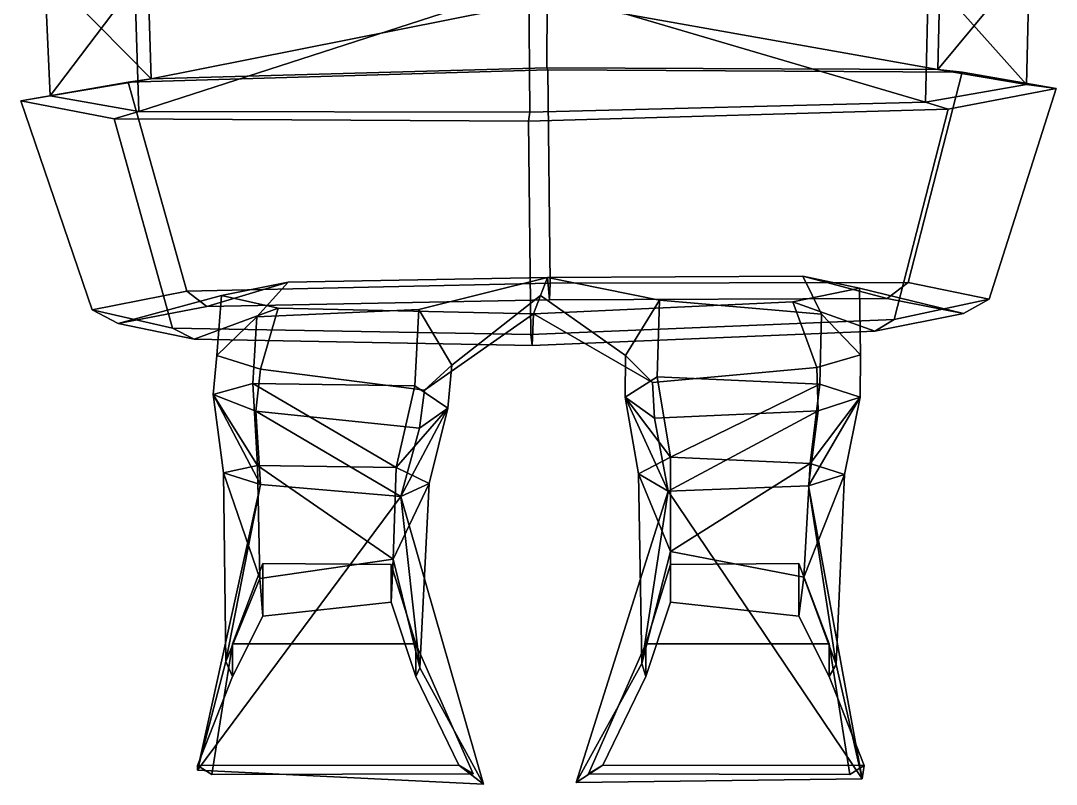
# Model space of a CAD drawing. Extents: x -213 to 206, y -156 to 385.
# Drawn here: x -133 to 133.2, y -155.5 to 40.7 of the extents above; entities that cross this region are included whole.
import ezdxf

# ---------------------------------------------------------------- set-up
doc = ezdxf.new("R2010")
doc.units = 0

msp = doc.modelspace()

# ---------------------------------------------------------------- linework, layer by layer
for points in [[(102.742165, 28.162567, 73.117523), (103.512611, 60.991516, 84.790001), (2.285767, 46.140427, 116.880417)], [(102.742165, 28.162567, 73.117523), (126.331467, 56.623138, -1.442248), (103.512611, 60.991516, 84.790001)], [(-99.492981, 25.762268, 77.438072), (-100.542885, 58.569611, 89.149437), (-126.9132, 53.617416, 3.968066)], [(-99.492981, 25.762268, 77.438072), (2.285767, 46.140427, 116.880417), (-100.542885, 58.569611, 89.149437)], [(125.567078, 24.363998, -2.584797), (100.317963, 52.607361, -69.402252), (126.331467, 56.623138, -1.442248)], [(102.742165, 28.162567, 73.117523), (125.567078, 24.363998, -2.584797), (126.331467, 56.623138, -1.442248)], [(-99.492981, 25.762268, 77.438072), (-126.9132, 53.617416, 3.968066), (-125.433189, 21.384903, 2.777568)], [(-125.433189, 21.384903, 2.777568), (-126.9132, 53.617416, 3.968066), (-103.737534, 50.185455, -65.042816)], [(99.540321, 19.759521, -81.422066), (-2.4252, 49.866394, -101.559479), (100.317963, 52.607361, -69.402252)], [(125.567078, 24.363998, -2.584797), (99.540321, 19.759521, -81.422066), (100.317963, 52.607361, -69.402252)], [(-125.433189, 21.384903, 2.777568), (-103.737534, 50.185455, -65.042816), (-102.694824, 17.359222, -77.101517)], [(-102.694824, 17.359222, -77.101517), (-103.737534, 50.185455, -65.042816), (-2.4252, 49.866394, -101.559479)], [(-102.694824, 17.359222, -77.101517), (-2.4252, 49.866394, -101.559479), (-2.145854, 17.194168, -109.422394)], [(99.540321, 19.759521, -81.422066), (-2.145854, 17.194168, -109.422394), (-2.4252, 49.866394, -101.559479)], [(-99.492981, 25.762268, 77.438072), (2.248369, 28.655014, 105.415771), (2.285767, 46.140427, 116.880417)], [(102.742165, 28.162567, 73.117523), (2.285767, 46.140427, 116.880417), (2.248369, 28.655014, 105.415771)], [(2.516669, 28.141815, 117.689201), (2.248369, 28.655014, 105.415771), (-99.492981, 25.762268, 77.438072), (-105.404984, 24.973984, 85.924751)], [(3.108598, -26.763802, 114.892937), (2.516669, 28.141815, 117.689201), (-105.404984, 24.973984, 85.924751), (-90.375206, -28.797241, 82.868858)], [(2.516669, 28.141815, 117.689201), (109.028214, 27.519073, 81.343605), (102.742165, 28.162567, 73.117523), (2.248369, 28.655014, 105.415771)], [(3.108598, -26.763802, 114.892937), (95.161537, -26.595131, 78.905052), (109.028214, 27.519073, 81.343605), (2.516669, 28.141815, 117.689201)], [(109.028214, 27.519073, 81.343605), (95.161537, -26.595131, 78.905052), (115.957603, -30.873337, -5.173793), (133.203506, 23.280975, -2.807437)], [(133.203506, 23.280975, -2.807437), (125.567078, 24.363998, -2.584797), (102.742165, 28.162567, 73.117523), (109.028214, 27.519073, 81.343605)], [(-133.044327, 20.120911, 2.880677), (-105.404984, 24.973984, 85.924751), (-99.492981, 25.762268, 77.438072), (-125.433189, 21.384903, 2.777568)], [(-105.404984, 24.973984, 85.924751), (-133.044327, 20.120911, 2.880677), (-114.635323, -33.610214, -0.24741), (-90.375206, -28.797241, 82.868858)], [(105.410126, 18.023636, -93.286125), (99.540321, 19.759521, -81.422066), (125.567078, 24.363998, -2.584797), (133.203506, 23.280975, -2.807437)], [(-109.023071, 15.478561, -88.704979), (-133.044327, 20.120911, 2.880677), (-125.433189, 21.384903, 2.777568), (-102.694824, 17.359222, -77.101517)], [(115.957603, -30.873337, -5.173793), (91.543449, -36.090561, -95.724678), (105.410126, 18.023636, -93.286125), (133.203506, 23.280975, -2.807437)], [(-114.635323, -33.610214, -0.24741), (-133.044327, 20.120911, 2.880677), (-109.023071, 15.478561, -88.704979), (-93.993294, -38.292664, -91.760872)], [(105.410126, 18.023636, -93.286125), (-2.510724, 14.949127, -125.046875), (-2.145854, 17.194168, -109.422394), (99.540321, 19.759521, -81.422066)], [(-109.023071, 15.478561, -88.704979), (-102.694824, 17.359222, -77.101517), (-2.145854, 17.194168, -109.422394), (-2.510724, 14.949127, -125.046875)], [(91.543449, -36.090561, -95.724678), (-1.920539, -39.962448, -127.842392), (-2.510724, 14.949127, -125.046875), (105.410126, 18.023636, -93.286125)], [(-93.993294, -38.292664, -91.760872), (-109.023071, 15.478561, -88.704979), (-2.510724, 14.949127, -125.046875), (-1.920539, -39.962448, -127.842392)], [(-85.207703, -32.751617, 74.158119), (-107.96759, -37.091225, -0.57033), (-81.398491, -29.929451, -0.790894), (-64.287521, -26.493759, 58.590614)], [(2.891775, -31.025436, 102.376335), (-85.207703, -32.751617, 74.158119), (-64.287521, -26.493759, 58.590614), (2.379158, -25.269615, 81.57959)], [(-64.287521, -26.493759, 58.590614), (-81.398491, -29.929451, -0.790894), (-82.594963, -45.318642, -1.840693), (-72.327141, -35.373047, 37.94001)], [(2.379158, -25.269615, 81.57959), (-64.287521, -26.493759, 58.590614), (-72.327141, -35.373047, 37.94001), (-30.686699, -33.475845, 60.752804)], [(0.627534, -29.866638, -2.963951), (2.379158, -25.269615, 81.57959), (-30.686699, -33.475845, 60.752804), (-22.244925, -47.815697, -0.874828)], [(22.421413, -45.327736, -3.107666), (31.157173, -31.112625, 58.540298), (2.379158, -25.269615, 81.57959), (0.627534, -29.866638, -2.963951)], [(2.379158, -25.269615, 81.57959), (31.157173, -31.112625, 58.540298), (72.804222, -34.709488, 35.774105), (68.013603, -24.9235, 55.764137)], [(2.891775, -31.025436, 102.376335), (2.379158, -25.269615, 81.57959), (68.013603, -24.9235, 55.764137), (89.722038, -30.6754, 70.420921)], [(3.108598, -26.763802, 114.892937), (2.891775, -31.025436, 102.376335), (89.722038, -30.6754, 70.420921), (95.161537, -26.595131, 78.905052)], [(68.013603, -24.9235, 55.764137), (72.804222, -34.709488, 35.774105), (82.858788, -45.187042, -3.99416), (82.649918, -27.982384, -4.295622)], [(89.722038, -30.6754, 70.420921), (68.013603, -24.9235, 55.764137), (82.649918, -27.982384, -4.295622), (109.366615, -34.511719, -5.213454)], [(95.161537, -26.595131, 78.905052), (89.722038, -30.6754, 70.420921), (109.366615, -34.511719, -5.213454), (115.957603, -30.873337, -5.173793)], [(-90.375206, -28.797241, 82.868858), (-114.635323, -33.610214, -0.24741), (-107.96759, -37.091225, -0.57033), (-85.207703, -32.751617, 74.158119)], [(3.108598, -26.763802, 114.892937), (-90.375206, -28.797241, 82.868858), (-85.207703, -32.751617, 74.158119), (2.891775, -31.025436, 102.376335)], [(82.649918, -27.982384, -4.295622), (82.858788, -45.187042, -3.99416), (71.667343, -48.432007, -46.500389), (65.483566, -31.563423, -66.35025)], [(109.366615, -34.511719, -5.213454), (82.649918, -27.982384, -4.295622), (65.483566, -31.563423, -66.35025), (86.520195, -39.07843, -84.118668)], [(-107.96759, -37.091225, -0.57033), (-88.409546, -41.154648, -80.38147), (-66.817558, -33.133682, -63.523769), (-81.398491, -29.929451, -0.790894)], [(-81.398491, -29.929451, -0.790894), (-66.817558, -33.133682, -63.523769), (-71.390915, -48.857956, -44.302921), (-82.594963, -45.318642, -1.840693)], [(-1.194283, -34.647881, -90.895447), (0.627534, -29.866638, -2.963951), (-22.244925, -47.815697, -0.874828), (-29.246355, -54.221855, -65.774788)], [(86.520195, -39.07843, -84.118668), (65.483566, -31.563423, -66.35025), (-1.194283, -34.647881, -90.895447), (-1.558789, -42.705658, -112.433693)], [(22.421413, -45.327736, -3.107666), (0.627534, -29.866638, -2.963951), (-1.194283, -34.647881, -90.895447), (29.408125, -52.224197, -68.035851)], [(65.483566, -31.563423, -66.35025), (71.667343, -48.432007, -46.500389), (29.408125, -52.224197, -68.035851), (-1.194283, -34.647881, -90.895447)], [(30.584528, -50.803833, 22.894737), (31.157173, -31.112625, 58.540298), (22.421413, -45.327736, -3.107666), (22.367664, -55.994888, -3.6348)], [(30.584528, -50.803833, 22.894737), (72.42437, -52.662399, 12.827454), (72.804222, -34.709488, 35.774105), (31.157173, -31.112625, 58.540298)], [(115.957603, -30.873337, -5.173793), (109.366615, -34.511719, -5.213454), (86.520195, -39.07843, -84.118668), (91.543449, -36.090561, -95.724678)], [(-114.635323, -33.610214, -0.24741), (-93.993294, -38.292664, -91.760872), (-88.409546, -41.154648, -80.38147), (-107.96759, -37.091225, -0.57033)], [(-88.409546, -41.154648, -80.38147), (-1.558789, -42.705658, -112.433693), (-1.194283, -34.647881, -90.895447), (-66.817558, -33.133682, -63.523769)], [(-31.700169, -53.082207, 25.538498), (-30.686699, -33.475845, 60.752804), (-72.327141, -35.373047, 37.94001), (-73.364532, -52.513802, 14.829519)], [(-66.817558, -33.133682, -63.523769), (-1.194283, -34.647881, -90.895447), (-29.246355, -54.221855, -65.774788), (-71.390915, -48.857956, -44.302921)], [(-31.700169, -53.082207, 25.538498), (-23.232014, -58.886673, -0.853006), (-22.244925, -47.815697, -0.874828), (-30.686699, -33.475845, 60.752804)], [(-73.364532, -52.513802, 14.829519), (-72.327141, -35.373047, 37.94001), (-82.594963, -45.318642, -1.840693), (-83.556458, -55.318199, -2.571145)], [(91.543449, -36.090561, -95.724678), (86.520195, -39.07843, -84.118668), (-1.558789, -42.705658, -112.433693), (-1.920539, -39.962448, -127.842392)], [(72.42437, -52.662399, 12.827454), (82.807678, -55.998322, -4.420178), (82.858788, -45.187042, -3.99416), (72.804222, -34.709488, 35.774105)], [(-93.993294, -38.292664, -91.760872), (-1.920539, -39.962448, -127.842392), (-1.558789, -42.705658, -112.433693), (-88.409546, -41.154648, -80.38147)], [(82.807678, -55.998322, -4.420178), (71.99675, -59.556778, -22.540359), (71.667343, -48.432007, -46.500389), (82.858788, -45.187042, -3.99416)], [(-83.556458, -55.318199, -2.571145), (-82.594963, -45.318642, -1.840693), (-71.390915, -48.857956, -44.302921), (-72.583153, -59.603188, -20.516787)], [(-23.232014, -58.886673, -0.853006), (-30.498047, -63.988953, -28.840433), (-29.246355, -54.221855, -65.774788), (-22.244925, -47.815697, -0.874828)], [(22.367664, -55.994888, -3.6348), (22.421413, -45.327736, -3.107666), (29.408125, -52.224197, -68.035851), (29.926657, -61.410576, -31.517279)], [(-72.583153, -59.603188, -20.516787), (-71.390915, -48.857956, -44.302921), (-29.246355, -54.221855, -65.774788), (-30.498047, -63.988953, -28.840433)], [(71.99675, -59.556778, -22.540359), (29.926657, -61.410576, -31.517279), (29.408125, -52.224197, -68.035851), (71.667343, -48.432007, -46.500389)], [(-72.207687, -73.634026, 30.560362), (-73.364532, -52.513802, 14.829519), (-83.556458, -55.318199, -2.571145)], [(-36.5103, -74.145668, 40.307018), (-31.700169, -53.082207, 25.538498), (-73.364532, -52.513802, 14.829519)], [(-36.5103, -74.145668, 40.307018), (-73.364532, -52.513802, 14.829519), (-72.207687, -73.634026, 30.560362)], [(-36.5103, -74.145668, 40.307018), (-23.232014, -58.886673, -0.853006), (-31.700169, -53.082207, 25.538498)], [(34.029808, -71.430351, 37.635666), (30.584528, -50.803833, 22.894737), (22.367664, -55.994888, -3.6348)], [(34.029808, -71.430351, 37.635666), (72.42437, -52.662399, 12.827454), (30.584528, -50.803833, 22.894737)], [(34.029808, -71.430351, 37.635666), (69.889534, -73.082855, 28.440248), (72.42437, -52.662399, 12.827454)], [(69.889534, -73.082855, 28.440248), (82.807678, -55.998322, -4.420178), (72.42437, -52.662399, 12.827454)], [(-72.207687, -73.634026, 30.560362), (-83.556458, -55.318199, -2.571145), (-80.889069, -75.514992, 14.610586)], [(-80.889069, -75.514992, 14.610586), (-83.556458, -55.318199, -2.571145), (-71.415817, -78.468185, -1.880869)], [(-71.415817, -78.468185, -1.880869), (-83.556458, -55.318199, -2.571145), (-72.583153, -59.603188, -20.516787)], [(34.029808, -71.430351, 37.635666), (22.367664, -55.994888, -3.6348), (25.825802, -75.702209, 13.307441)], [(33.427761, -80.210297, -12.276323), (22.367664, -55.994888, -3.6348), (29.926657, -61.410576, -31.517279)], [(25.825802, -75.702209, 13.307441), (22.367664, -55.994888, -3.6348), (33.427761, -80.210297, -12.276323)], [(69.498207, -78.789818, -4.002547), (71.99675, -59.556778, -22.540359), (82.807678, -55.998322, -4.420178)], [(78.778442, -75.873016, 12.628964), (69.498207, -78.789818, -4.002547), (82.807678, -55.998322, -4.420178)], [(69.889534, -73.082855, 28.440248), (78.778442, -75.873016, 12.628964), (82.807678, -55.998322, -4.420178)], [(-71.415817, -78.468185, -1.880869), (-72.583153, -59.603188, -20.516787), (-35.292042, -81.582848, -9.602566)], [(-35.292042, -81.582848, -9.602566), (-72.583153, -59.603188, -20.516787), (-30.498047, -63.988953, -28.840433)], [(-36.5103, -74.145668, 40.307018), (-28.016682, -78.184563, 16.10129), (-23.232014, -58.886673, -0.853006)], [(-35.292042, -81.582848, -9.602566), (-30.498047, -63.988953, -28.840433), (-23.232014, -58.886673, -0.853006)], [(-28.016682, -78.184563, 16.10129), (-35.292042, -81.582848, -9.602566), (-23.232014, -58.886673, -0.853006)], [(33.427761, -80.210297, -12.276323), (29.926657, -61.410576, -31.517279), (71.99675, -59.556778, -22.540359)], [(69.498207, -78.789818, -4.002547), (33.427761, -80.210297, -12.276323), (71.99675, -59.556778, -22.540359)], [(34.059521, -95.667236, 21.390184), (34.029808, -71.430351, 37.635666), (25.825802, -75.702209, 13.307441)], [(34.059521, -95.667236, 21.390184), (69.889534, -73.082855, 28.440248), (34.029808, -71.430351, 37.635666)], [(-71.575539, -102.614754, 11.94313), (-72.207687, -73.634026, 30.560362), (-80.889069, -75.514992, 14.610586)], [(-37.290447, -97.699379, 22.660387), (-36.5103, -74.145668, 40.307018), (-72.207687, -73.634026, 30.560362)], [(-71.575539, -102.614754, 11.94313), (-37.290447, -97.699379, 22.660387), (-72.207687, -73.634026, 30.560362)], [(-37.290447, -97.699379, 22.660387), (-28.016682, -78.184563, 16.10129), (-36.5103, -74.145668, 40.307018)], [(68.317482, -102.338799, 11.321651), (69.889534, -73.082855, 28.440248), (34.059521, -95.667236, 21.390184)], [(68.317482, -102.338799, 11.321651), (78.778442, -75.873016, 12.628964), (69.889534, -73.082855, 28.440248)], [(-80.278969, -123.958412, -6.206989), (-71.575539, -102.614754, 11.94313), (-80.889069, -75.514992, 14.610586)], [(-80.278969, -123.958412, -6.206989), (-80.889069, -75.514992, 14.610586), (-71.415817, -78.468185, -1.880869)], [(26.684536, -124.494606, -5.341151), (34.059521, -95.667236, 21.390184), (25.825802, -75.702209, 13.307441)], [(26.684536, -124.494606, -5.341151), (25.825802, -75.702209, 13.307441), (33.427761, -80.210297, -12.276323)], [(76.571022, -124.747665, -5.841043), (78.778442, -75.873016, 12.628964), (68.317482, -102.338799, 11.321651)], [(76.571022, -124.747665, -5.841043), (69.498207, -78.789818, -4.002547), (78.778442, -75.873016, 12.628964)], [(-87.551308, -151.898605, -34.145729), (-80.278969, -123.958412, -6.206989), (-71.415817, -78.468185, -1.880869)], [(-87.551308, -151.898605, -34.145729), (-71.415817, -78.468185, -1.880869), (-35.292042, -81.582848, -9.602566)], [(-30.436769, -125.612144, -5.103789), (-28.016682, -78.184563, 16.10129), (-37.290447, -97.699379, 22.660387)], [(-30.436769, -125.612144, -5.103789), (-35.292042, -81.582848, -9.602566), (-28.016682, -78.184563, 16.10129)], [(83.316254, -154.132965, -32.554268), (33.427761, -80.210297, -12.276323), (69.498207, -78.789818, -4.002547)], [(83.316254, -154.132965, -32.554268), (69.498207, -78.789818, -4.002547), (76.571022, -124.747665, -5.841043)], [(-14.044564, -155.534286, -34.421875), (-87.551308, -151.898605, -34.145729), (-35.292042, -81.582848, -9.602566)], [(-14.044564, -155.534286, -34.421875), (-35.292042, -81.582848, -9.602566), (-30.436769, -125.612144, -5.103789)], [(9.731874, -155.041214, -33.673782), (26.684536, -124.494606, -5.341151), (33.427761, -80.210297, -12.276323)], [(9.731874, -155.041214, -33.673782), (33.427761, -80.210297, -12.276323), (83.316254, -154.132965, -32.554268)], [(26.684536, -124.494606, -5.341151), (27.673773, -127.827744, 43.725594), (33.987896, -108.736435, 35.947453), (34.059521, -95.667236, 21.390184)], [(34.059521, -95.667236, 21.390184), (33.987896, -108.736435, 35.947453), (66.977409, -112.334427, 35.947453), (68.317482, -102.338799, 11.321651)], [(-37.290447, -97.699379, 22.660387), (-71.575539, -102.614754, 11.94313), (-70.777412, -112.334427, 35.947453), (-37.787899, -108.736435, 35.947453)], [(-30.436769, -125.612144, -5.103789), (-37.290447, -97.699379, 22.660387), (-37.787899, -108.736435, 35.947453), (-31.473774, -127.827744, 43.725594)], [(-31.473774, -119.444244, 102.617195), (-37.787899, -98.998032, 87.801697), (-70.777412, -98.812729, 87.801697), (-78.613716, -119.444244, 102.617195)], [(-78.613716, -119.444244, 102.617195), (-70.777412, -98.812729, 87.801697), (-70.777412, -112.334427, 35.947453), (-78.613716, -127.827744, 43.725594)], [(-37.787899, -98.998032, 87.801697), (-37.787899, -108.736435, 35.947453), (-70.777412, -112.334427, 35.947453), (-70.777412, -98.812729, 87.801697)], [(-31.473774, -119.444244, 102.617195), (-31.473774, -127.827744, 43.725594), (-37.787899, -108.736435, 35.947453), (-37.787899, -98.998032, 87.801697)], [(27.673773, -119.444244, 102.617195), (74.813721, -119.444244, 102.617195), (66.977409, -98.812729, 87.801697), (33.987896, -98.998032, 87.801697)], [(27.673773, -119.444244, 102.617195), (33.987896, -98.998032, 87.801697), (33.987896, -108.736435, 35.947453), (27.673773, -127.827744, 43.725594)], [(33.987896, -98.998032, 87.801697), (66.977409, -98.812729, 87.801697), (66.977409, -112.334427, 35.947453), (33.987896, -108.736435, 35.947453)], [(74.813721, -119.444244, 102.617195), (74.813721, -127.827744, 43.725594), (66.977409, -112.334427, 35.947453), (66.977409, -98.812729, 87.801697)], [(-80.278969, -123.958412, -6.206989), (-78.613716, -127.827744, 43.725594), (-70.777412, -112.334427, 35.947453), (-71.575539, -102.614754, 11.94313)], [(76.571022, -124.747665, -5.841043), (68.317482, -102.338799, 11.321651), (66.977409, -112.334427, 35.947453), (74.813721, -127.827744, 43.725594)], [(-83.890282, -153.02951, 102.617195), (-78.613716, -119.444244, 102.617195), (-78.613716, -127.827744, 43.725594), (-87.594154, -150.723206, 36.317848)], [(-16.70689, -152.844193, 102.617195), (-31.473774, -119.444244, 102.617195), (-78.613716, -119.444244, 102.617195), (-83.890282, -153.02951, 102.617195)], [(-16.70689, -152.844193, 102.617195), (-20.410763, -150.61731, 32.613968), (-31.473774, -127.827744, 43.725594), (-31.473774, -119.444244, 102.617195)], [(12.906889, -152.844193, 102.617195), (80.090286, -153.02951, 102.617195), (74.813721, -119.444244, 102.617195), (27.673773, -119.444244, 102.617195)], [(12.906889, -152.844193, 102.617195), (27.673773, -119.444244, 102.617195), (27.673773, -127.827744, 43.725594), (16.610764, -150.61731, 32.613968)], [(80.090286, -153.02951, 102.617195), (83.794151, -150.723206, 36.317848), (74.813721, -127.827744, 43.725594), (74.813721, -119.444244, 102.617195)], [(-87.551308, -151.898605, -34.145729), (-87.594154, -150.723206, 36.317848), (-78.613716, -127.827744, 43.725594), (-80.278969, -123.958412, -6.206989)], [(9.731874, -155.041214, -33.673782), (16.610764, -150.61731, 32.613968), (27.673773, -127.827744, 43.725594), (26.684536, -124.494606, -5.341151)], [(83.316254, -154.132965, -32.554268), (76.571022, -124.747665, -5.841043), (74.813721, -127.827744, 43.725594), (83.794151, -150.723206, 36.317848)], [(-14.044564, -155.534286, -34.421875), (-30.436769, -125.612144, -5.103789), (-31.473774, -127.827744, 43.725594), (-20.410763, -150.61731, 32.613968)], [(-87.551308, -151.898605, -34.145729), (-14.044564, -155.534286, -34.421875), (-20.410763, -150.61731, 32.613968), (-87.594154, -150.723206, 36.317848)], [(-83.890282, -153.02951, 102.617195), (-87.594154, -150.723206, 36.317848), (-20.410763, -150.61731, 32.613968), (-16.70689, -152.844193, 102.617195)], [(83.316254, -154.132965, -32.554268), (83.794151, -150.723206, 36.317848), (16.610764, -150.61731, 32.613968), (9.731874, -155.041214, -33.673782)], [(80.090286, -153.02951, 102.617195), (12.906889, -152.844193, 102.617195), (16.610764, -150.61731, 32.613968), (83.794151, -150.723206, 36.317848)]]:
    msp.add_3dface(points)

doc.saveas('drawing.dxf')
